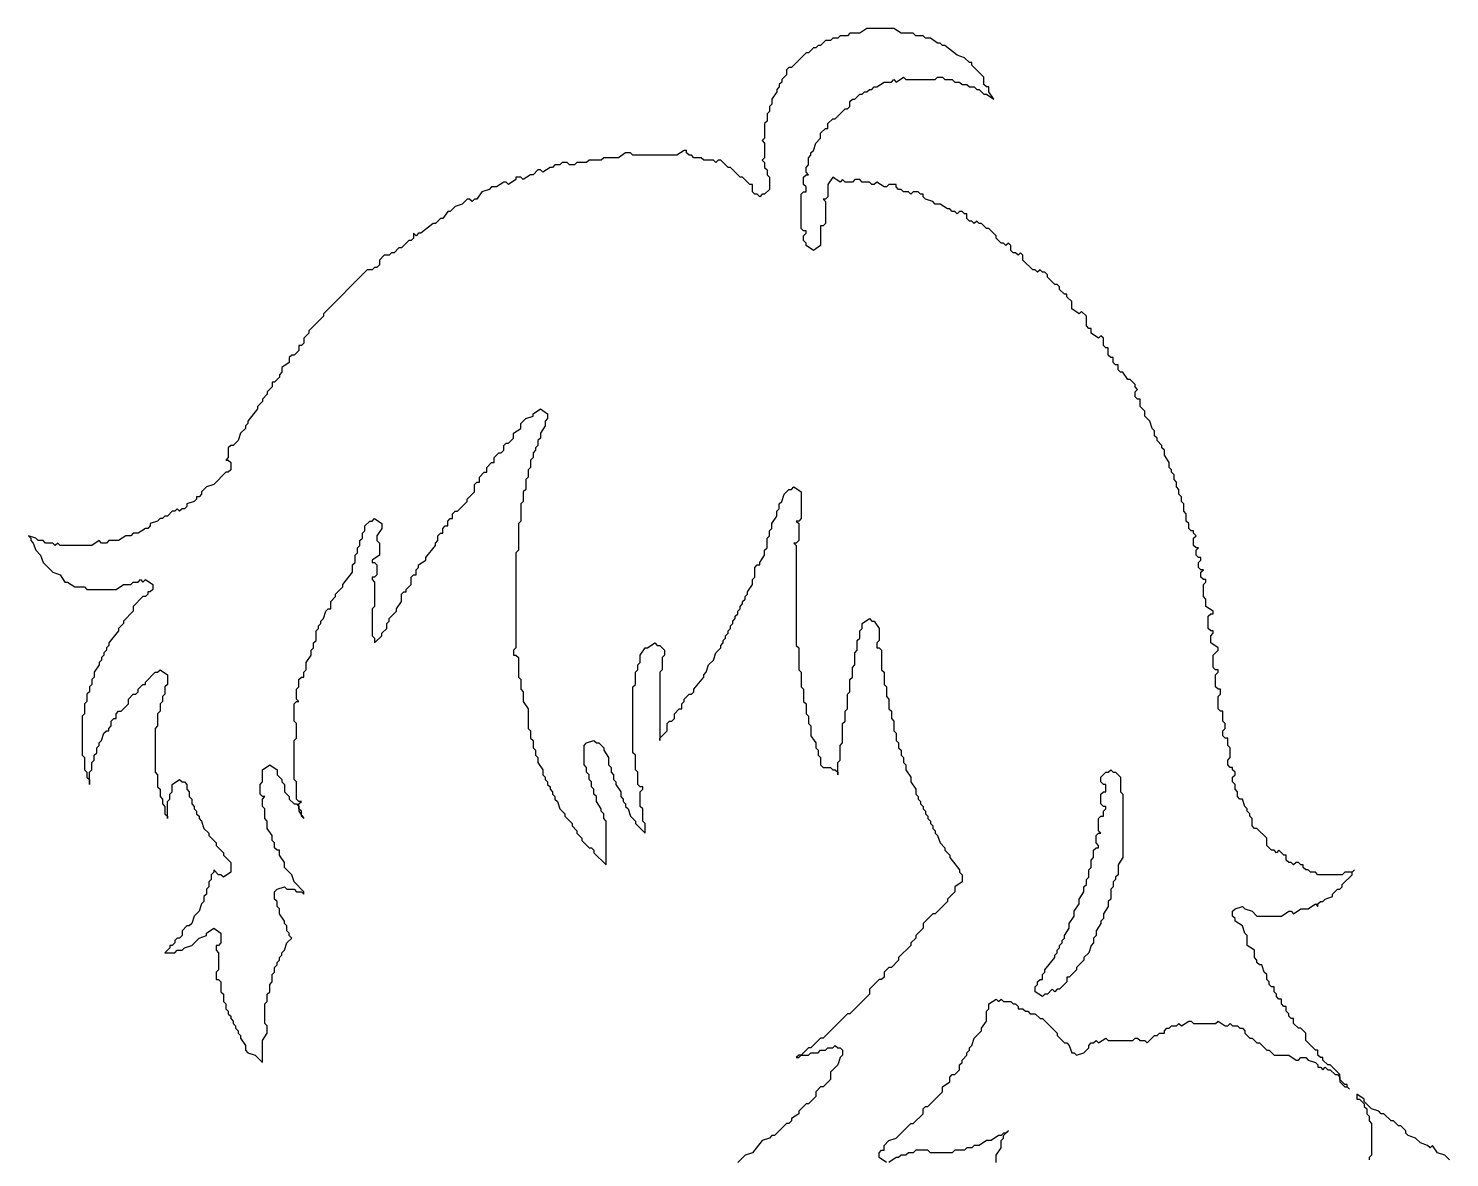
# Model space of a CAD drawing. Header units: millimetres. Extents: x 17.3 to 58, y 17.8 to 73.9.
# Drawn here: x 17.27 to 52.6, y 45.82 to 73.88 of the extents above; entities that cross this region are included whole.
import ezdxf

# ---------------------------------------------------------------- set-up
doc = ezdxf.new("R2010")
doc.units = ezdxf.units.MM
doc.layers.add('FILL_HAIR', color=7, linetype='Continuous')

msp = doc.modelspace()

# ---------------------------------------------------------------- linework, layer by layer
at = {"layer": 'FILL_HAIR'}
for points in [[(38.601, 45.697), (38.42, 45.818), (38.42, 45.939), (38.48, 46), (38.541, 46), (38.541, 46.121), (38.662, 46.242), (38.844, 46.303), (39.207, 46.667), (39.268, 46.667), (39.51, 46.909), (39.51, 47.03), (39.571, 47.091), (39.632, 47.091), (39.995, 47.455), (39.995, 47.576), (40.177, 47.697), (40.177, 47.818), (40.238, 47.879), (40.298, 47.879), (40.419, 48), (40.419, 48.121), (40.48, 48.182), (40.48, 48.242), (40.601, 48.364), (40.601, 48.424), (40.662, 48.485), (40.662, 48.545), (40.722, 48.606), (40.783, 48.788), (40.965, 48.97), (40.965, 49.03), (41.086, 49.212), (41.086, 49.455), (41.147, 49.515), (41.147, 49.636), (41.328, 49.758), (41.389, 49.697), (41.45, 49.758), (41.51, 49.697), (41.692, 49.697), (41.753, 49.636), (41.813, 49.636), (41.874, 49.576), (41.874, 49.515), (41.995, 49.515), (42.056, 49.455), (42.116, 49.455), (42.177, 49.394), (42.298, 49.394), (42.419, 49.273), (42.48, 49.273), (42.843, 48.909), (42.843, 48.848), (43.025, 48.667), (43.086, 48.667), (43.146, 48.606), (43.207, 48.424), (43.268, 48.424), (43.328, 48.364), (43.51, 48.424), (43.631, 48.545), (43.631, 48.606), (43.692, 48.667), (43.752, 48.667), (43.813, 48.727), (43.874, 48.667), (44.055, 48.788), (44.116, 48.727), (44.722, 48.727), (44.783, 48.788), (44.843, 48.788), (44.904, 48.727), (45.025, 48.727), (45.086, 48.667), (45.267, 48.848), (45.328, 48.848), (45.389, 48.909), (45.51, 48.909), (45.51, 48.97), (45.57, 49.03), (45.631, 49.03), (45.691, 49.091), (45.813, 49.091), (45.873, 49.152), (45.934, 49.091), (46.116, 49.212), (46.176, 49.212), (46.237, 49.152), (46.782, 49.152), (46.843, 49.212), (47.025, 49.091), (47.085, 49.091), (47.146, 49.152), (47.206, 49.091), (47.328, 49.091), (47.388, 49.03), (47.449, 49.03), (47.509, 48.97), (47.509, 48.909), (47.631, 48.788), (47.691, 48.788), (47.812, 48.667), (47.873, 48.667), (48.055, 48.485), (48.115, 48.485), (48.237, 48.364), (48.6, 48.364), (48.782, 48.242), (48.843, 48.242), (48.903, 48.303), (49.024, 48.303), (49.085, 48.242), (49.267, 48.182), (49.327, 48.121), (49.327, 48.061), (49.388, 48.061), (49.449, 48), (49.509, 48.061), (49.57, 48), (49.63, 48), (49.752, 47.879), (49.812, 47.879), (49.873, 47.818), (49.873, 47.697), (49.994, 47.576), (50.055, 47.576), (50.115, 47.515), (50.055, 47.576), (50.055, 47.636), (49.994, 47.636), (49.873, 47.758), (49.873, 47.879), (49.63, 48.121), (49.57, 48.121), (49.449, 48.242), (49.449, 48.303), (49.388, 48.303), (49.327, 48.364), (49.327, 48.485), (49.267, 48.485), (49.024, 48.727), (49.024, 48.909), (48.903, 49.03), (48.843, 49.03), (48.721, 49.152), (48.721, 49.273), (48.661, 49.273), (48.6, 49.333), (48.6, 49.394), (48.54, 49.455), (48.54, 49.576), (48.479, 49.576), (48.418, 49.636), (48.418, 49.758), (48.358, 49.758), (48.297, 49.818), (48.297, 49.879), (48.237, 49.939), (48.237, 50.061), (48.176, 50.061), (48.115, 50.121), (48.115, 50.182), (48.055, 50.242), (48.055, 50.364), (47.994, 50.424), (47.934, 50.606), (47.873, 50.606), (47.812, 50.667), (47.812, 50.727), (47.752, 50.788), (47.752, 50.97), (47.57, 51.091), (47.57, 51.333), (47.509, 51.394), (47.449, 51.576), (47.267, 51.697), (47.267, 51.758), (47.206, 51.818), (47.206, 51.939), (47.267, 52), (47.449, 52.061), (47.509, 52), (47.691, 51.939), (47.812, 51.818), (48.418, 51.818), (48.6, 51.939), (48.661, 51.939), (48.721, 51.879), (48.903, 52), (49.085, 52), (49.267, 52.121), (49.327, 52.061), (49.327, 52.121), (49.388, 52.182), (49.449, 52.182), (49.509, 52.242), (49.691, 52.303), (49.691, 52.364), (49.812, 52.485), (49.873, 52.485), (49.933, 52.545), (49.933, 52.606), (50.176, 52.848), (50.176, 52.909), (50.236, 52.97), (50.176, 52.909), (49.994, 52.909), (49.933, 52.848), (49.327, 52.848), (49.267, 52.909), (49.146, 52.909), (49.085, 52.97), (49.024, 52.97), (48.964, 53.03), (48.964, 53.091), (48.903, 53.091), (48.843, 53.152), (48.782, 53.152), (48.721, 53.091), (48.661, 53.152), (48.6, 53.152), (48.54, 53.212), (48.54, 53.333), (48.479, 53.333), (48.358, 53.455), (48.297, 53.394), (48.237, 53.455), (48.176, 53.455), (48.055, 53.576), (48.055, 53.758), (47.812, 54), (47.752, 54), (47.691, 54.061), (47.691, 54.242), (47.631, 54.303), (47.631, 54.364), (47.57, 54.424), (47.57, 54.485), (47.509, 54.545), (47.449, 54.727), (47.388, 54.727), (47.328, 54.788), (47.328, 54.909), (47.267, 54.97), (47.267, 55.091), (47.206, 55.152), (47.206, 55.273), (47.267, 55.333), (47.267, 55.394), (47.206, 55.455), (47.206, 55.515), (47.146, 55.515), (47.085, 55.576), (47.085, 55.697), (47.146, 55.758), (47.146, 56), (47.085, 56.061), (47.085, 56.242), (47.025, 56.242), (46.964, 56.303), (46.964, 56.424), (47.025, 56.485), (47.025, 56.606), (46.964, 56.667), (46.964, 56.909), (46.903, 56.909), (46.843, 56.97), (46.843, 57.273), (46.903, 57.333), (46.903, 57.455), (46.843, 57.455), (46.782, 57.515), (46.782, 57.818), (46.843, 57.879), (46.843, 57.939), (46.782, 57.939), (46.722, 58), (46.722, 58.303), (46.843, 58.424), (46.843, 58.485), (46.661, 58.606), (46.661, 58.788), (46.722, 58.848), (46.722, 58.909), (46.661, 58.909), (46.6, 58.97), (46.6, 59.273), (46.661, 59.333), (46.722, 59.333), (46.722, 59.394), (46.54, 59.515), (46.54, 59.697), (46.479, 59.758), (46.479, 60.061), (46.54, 60.121), (46.54, 60.182), (46.479, 60.182), (46.419, 60.242), (46.419, 60.364), (46.479, 60.424), (46.419, 60.424), (46.358, 60.485), (46.358, 60.606), (46.419, 60.667), (46.419, 60.727), (46.358, 60.727), (46.297, 60.788), (46.297, 60.909), (46.358, 60.97), (46.297, 60.97), (46.237, 61.03), (46.237, 61.212), (46.297, 61.273), (46.237, 61.333), (46.237, 61.394), (46.176, 61.394), (46.116, 61.455), (46.116, 61.576), (46.055, 61.636), (46.055, 61.818), (45.994, 61.879), (45.994, 62.061), (45.934, 62.121), (45.934, 62.242), (45.873, 62.303), (45.873, 62.424), (45.813, 62.485), (45.813, 62.606), (45.752, 62.667), (45.752, 62.788), (45.691, 62.848), (45.691, 62.909), (45.631, 62.97), (45.631, 63.091), (45.51, 63.273), (45.51, 63.394), (45.449, 63.455), (45.449, 63.515), (45.328, 63.636), (45.328, 63.697), (45.267, 63.758), (45.267, 63.879), (45.207, 63.939), (45.146, 64.121), (45.025, 64.242), (45.025, 64.364), (44.904, 64.485), (44.904, 64.667), (44.843, 64.667), (44.783, 64.727), (44.783, 64.848), (44.843, 64.909), (44.783, 64.97), (44.783, 65.03), (44.661, 65.152), (44.601, 65.152), (44.48, 65.333), (44.419, 65.333), (44.358, 65.394), (44.358, 65.515), (44.298, 65.515), (44.237, 65.576), (44.237, 65.697), (44.177, 65.697), (44.116, 65.758), (44.116, 65.939), (44.055, 65.939), (43.995, 66), (43.995, 66.182), (43.934, 66.242), (43.874, 66.182), (43.692, 66.303), (43.692, 66.424), (43.631, 66.424), (43.571, 66.485), (43.571, 66.727), (43.449, 66.848), (43.389, 66.788), (43.207, 66.909), (43.207, 67.091), (43.086, 67.212), (43.086, 67.273), (43.025, 67.273), (42.904, 67.394), (42.904, 67.455), (42.843, 67.515), (42.783, 67.515), (42.601, 67.697), (42.601, 67.758), (42.54, 67.818), (42.48, 67.818), (42.419, 67.879), (42.359, 67.818), (42.298, 67.879), (42.237, 67.879), (41.995, 68.121), (41.995, 68.242), (41.934, 68.303), (41.874, 68.242), (41.813, 68.303), (41.753, 68.303), (41.692, 68.364), (41.692, 68.485), (41.631, 68.545), (41.571, 68.485), (41.51, 68.545), (41.45, 68.545), (41.328, 68.667), (41.328, 68.727), (41.147, 68.909), (41.086, 68.909), (40.965, 69.03), (40.904, 69.03), (40.844, 69.091), (40.783, 69.03), (40.722, 69.091), (40.662, 69.091), (40.601, 69.152), (40.601, 69.273), (40.541, 69.273), (40.48, 69.333), (40.419, 69.333), (40.359, 69.273), (40.298, 69.333), (40.238, 69.333), (40.177, 69.394), (40.116, 69.394), (39.935, 69.515), (39.813, 69.515), (39.753, 69.576), (39.571, 69.636), (39.51, 69.697), (39.51, 69.758), (39.45, 69.758), (39.389, 69.818), (39.268, 69.818), (39.207, 69.758), (39.147, 69.818), (39.026, 69.818), (38.965, 69.879), (38.904, 69.879), (38.844, 69.939), (38.844, 70), (38.662, 70), (38.601, 69.939), (38.541, 69.939), (38.359, 70.061), (38.299, 70), (38.238, 70), (38.177, 70.061), (37.996, 70.061), (37.935, 70.121), (37.814, 70.121), (37.753, 70.061), (37.571, 70.061), (37.511, 70.121), (37.45, 70.061), (37.268, 70.182), (37.147, 70), (37.147, 69.697), (37.087, 69.636), (37.026, 69.636), (37.087, 69.576), (37.087, 69.03), (37.026, 68.97), (36.965, 68.97), (36.965, 68.485), (36.784, 68.364), (36.602, 68.485), (36.602, 68.545), (36.541, 68.606), (36.541, 68.727), (36.602, 68.788), (36.602, 68.848), (36.541, 68.848), (36.481, 68.909), (36.481, 69.758), (36.541, 69.818), (36.602, 69.818), (36.602, 69.939), (36.541, 70), (36.541, 70.182), (36.602, 70.242), (36.662, 70.242), (36.602, 70.303), (36.602, 70.424), (36.662, 70.485), (36.662, 70.667), (36.723, 70.727), (36.723, 70.788), (36.784, 70.848), (36.844, 71.03), (36.965, 71.152), (36.965, 71.273), (37.087, 71.394), (37.147, 71.394), (37.147, 71.515), (37.268, 71.636), (37.329, 71.636), (37.571, 71.879), (37.632, 71.879), (37.693, 71.939), (37.693, 72.061), (37.753, 72.121), (37.814, 72.121), (37.935, 72.242), (37.996, 72.242), (38.056, 72.303), (38.117, 72.303), (38.177, 72.364), (38.238, 72.364), (38.299, 72.424), (38.359, 72.424), (38.541, 72.545), (38.723, 72.545), (38.783, 72.606), (38.844, 72.545), (39.026, 72.667), (39.086, 72.606), (39.813, 72.606), (39.874, 72.667), (39.995, 72.667), (40.056, 72.606), (40.238, 72.606), (40.298, 72.545), (40.419, 72.545), (40.48, 72.485), (40.601, 72.485), (40.662, 72.424), (40.783, 72.424), (40.844, 72.364), (40.904, 72.364), (41.025, 72.242), (41.086, 72.242), (41.268, 72.121), (41.147, 72.303), (41.147, 72.424), (41.086, 72.424), (41.025, 72.485), (41.025, 72.667), (40.722, 72.97), (40.722, 73.03), (40.662, 73.03), (40.541, 73.152), (40.359, 73.212), (40.056, 73.455), (39.995, 73.455), (39.935, 73.515), (39.874, 73.515), (39.692, 73.636), (39.571, 73.636), (39.51, 73.697), (39.329, 73.697), (39.268, 73.758), (38.965, 73.758), (38.783, 73.879), (38.117, 73.879), (37.935, 73.758), (37.693, 73.758), (37.632, 73.697), (37.45, 73.697), (37.39, 73.636), (37.268, 73.636), (37.208, 73.576), (37.087, 73.576), (36.965, 73.455), (36.905, 73.455), (36.844, 73.394), (36.784, 73.394), (36.662, 73.273), (36.602, 73.273), (36.238, 72.909), (36.178, 72.909), (36.117, 72.848), (36.117, 72.727), (35.996, 72.606), (35.996, 72.545), (35.935, 72.485), (35.935, 72.424), (35.875, 72.364), (35.875, 72.303), (35.753, 72.121), (35.753, 72), (35.693, 71.939), (35.693, 71.818), (35.632, 71.758), (35.632, 71.576), (35.572, 71.515), (35.572, 71.152), (35.511, 71.091), (35.572, 71.03), (35.572, 70.667), (35.511, 70.606), (35.572, 70.545), (35.572, 70.424), (35.632, 70.364), (35.632, 70.242), (35.693, 70.182), (35.693, 69.879), (35.572, 69.758), (35.511, 69.758), (35.45, 69.697), (35.39, 69.758), (35.329, 69.758), (35.269, 69.818), (35.269, 70), (35.208, 70), (35.026, 70.182), (34.966, 70.182), (34.723, 70.424), (34.663, 70.424), (34.481, 70.606), (34.42, 70.606), (34.36, 70.545), (34.299, 70.606), (34.057, 70.606), (33.996, 70.667), (33.814, 70.667), (33.754, 70.727), (33.693, 70.727), (33.632, 70.788), (33.632, 70.848), (33.572, 70.848), (33.39, 70.727), (32.299, 70.727), (32.239, 70.788), (32.117, 70.788), (31.936, 70.667), (31.572, 70.667), (31.511, 70.606), (31.209, 70.606), (31.148, 70.545), (30.906, 70.545), (30.845, 70.485), (30.724, 70.485), (30.663, 70.545), (30.542, 70.545), (30.481, 70.485), (30.36, 70.485), (30.3, 70.424), (30.239, 70.424), (30.057, 70.303), (29.997, 70.364), (29.936, 70.364), (29.815, 70.242), (29.754, 70.242), (29.572, 70.121), (29.512, 70.182), (29.391, 70.182), (29.391, 70.121), (29.209, 70), (29.148, 70.061), (29.088, 70.061), (28.906, 69.939), (28.785, 69.939), (28.724, 69.879), (28.542, 69.818), (28.421, 69.636), (28.36, 69.636), (28.3, 69.576), (28.239, 69.636), (28.179, 69.636), (28.057, 69.515), (27.876, 69.455), (27.754, 69.333), (27.694, 69.333), (27.573, 69.152), (27.512, 69.152), (27.391, 69.03), (27.33, 69.03), (27.027, 68.788), (26.967, 68.788), (26.906, 68.727), (26.845, 68.788), (26.845, 68.667), (26.785, 68.606), (26.724, 68.606), (26.542, 68.424), (26.482, 68.424), (26.361, 68.303), (26.3, 68.303), (26.239, 68.242), (26.118, 68.242), (25.997, 68.121), (25.997, 68), (25.936, 67.939), (25.876, 67.939), (25.815, 67.879), (25.694, 67.879), (24.603, 66.788), (24.603, 66.727), (24.24, 66.364), (24.24, 66.303), (24.119, 66.182), (24.119, 66.061), (24.058, 66), (23.997, 66), (23.997, 65.879), (23.876, 65.758), (23.816, 65.758), (23.755, 65.697), (23.755, 65.576), (23.573, 65.455), (23.573, 65.333), (23.513, 65.273), (23.513, 65.212), (23.391, 65.091), (23.331, 65.091), (23.331, 64.97), (23.21, 64.848), (23.21, 64.788), (23.088, 64.667), (23.088, 64.606), (22.967, 64.485), (22.967, 64.424), (22.725, 64.121), (22.725, 64.061), (22.664, 64), (22.664, 63.939), (22.543, 63.818), (22.482, 63.636), (22.361, 63.515), (22.301, 63.515), (22.24, 63.455), (22.24, 63.212), (22.179, 63.152), (22.24, 63.152), (22.301, 63.091), (22.301, 62.909), (22.24, 62.848), (22.179, 62.848), (21.876, 62.545), (21.695, 62.485), (21.573, 62.364), (21.573, 62.303), (21.513, 62.242), (21.452, 62.242), (21.452, 62.182), (21.392, 62.121), (21.21, 62.061), (21.21, 62), (21.149, 61.939), (21.089, 61.939), (21.028, 61.879), (20.967, 61.939), (20.907, 61.879), (20.846, 61.879), (20.725, 61.758), (20.664, 61.758), (20.604, 61.697), (20.543, 61.697), (20.483, 61.636), (20.301, 61.576), (20.301, 61.515), (20.24, 61.455), (20.18, 61.455), (19.998, 61.333), (19.877, 61.333), (19.816, 61.273), (19.695, 61.273), (19.513, 61.152), (19.271, 61.152), (19.21, 61.091), (19.089, 61.091), (19.028, 61.152), (18.846, 61.03), (18.059, 61.03), (17.998, 61.091), (17.937, 61.03), (17.877, 61.091), (17.695, 61.091), (17.634, 61.152), (17.513, 61.152), (17.453, 61.212), (17.271, 61.273), (17.331, 61.212), (17.331, 61.152), (17.392, 61.091), (17.453, 60.909), (17.574, 60.788), (17.634, 60.606), (17.877, 60.364), (18.059, 60.303), (18.18, 60.121), (18.24, 60.121), (18.422, 60), (18.665, 60), (18.725, 59.939), (19.452, 59.939), (19.634, 60.061), (19.816, 60.061), (19.877, 60.121), (19.998, 60.121), (20.058, 60.182), (20.119, 60.121), (20.18, 60.182), (20.361, 60.061), (20.361, 59.939), (20.301, 59.879), (20.24, 59.879), (20.24, 59.818), (20.18, 59.758), (20.119, 59.758), (19.877, 59.515), (19.877, 59.394), (19.634, 59.152), (19.634, 59.091), (19.513, 58.97), (19.513, 58.909), (19.271, 58.606), (19.271, 58.545), (19.21, 58.485), (19.21, 58.424), (19.149, 58.364), (19.149, 58.303), (19.089, 58.242), (19.089, 58.182), (19.028, 58.121), (19.028, 58.061), (18.907, 57.879), (18.907, 57.758), (18.846, 57.697), (18.846, 57.576), (18.786, 57.515), (18.786, 57.394), (18.725, 57.333), (18.725, 57.152), (18.665, 57.091), (18.665, 56.848), (18.604, 56.788), (18.604, 55.818), (18.665, 55.758), (18.665, 55.455), (18.725, 55.394), (18.725, 55.273), (18.786, 55.212), (18.786, 55.091), (18.786, 55.394), (18.846, 55.455), (18.846, 55.636), (18.907, 55.697), (18.907, 55.818), (18.968, 55.879), (18.968, 56), (19.028, 56.061), (19.028, 56.121), (19.089, 56.182), (19.149, 56.364), (19.21, 56.424), (19.271, 56.424), (19.271, 56.485), (19.331, 56.545), (19.331, 56.667), (19.392, 56.727), (19.452, 56.727), (19.452, 56.848), (19.513, 56.909), (19.574, 56.909), (19.755, 57.091), (19.755, 57.212), (19.877, 57.333), (19.937, 57.333), (19.998, 57.394), (19.998, 57.455), (20.119, 57.576), (20.18, 57.576), (20.18, 57.636), (20.422, 57.879), (20.483, 57.879), (20.543, 57.939), (20.725, 57.818), (20.725, 57.576), (20.664, 57.515), (20.664, 57.333), (20.604, 57.273), (20.604, 57.152), (20.543, 57.091), (20.543, 56.909), (20.483, 56.848), (20.483, 56.545), (20.422, 56.485), (20.422, 55.394), (20.483, 55.333), (20.483, 55.03), (20.543, 54.97), (20.543, 54.788), (20.604, 54.727), (20.604, 54.606), (20.664, 54.545), (20.664, 54.364), (20.725, 54.303), (20.725, 54.242), (20.725, 54.667), (20.786, 54.727), (20.786, 54.848), (20.846, 54.909), (20.846, 55.091), (21.028, 55.212), (21.089, 55.152), (21.149, 55.152), (21.21, 55.091), (21.21, 54.97), (21.27, 54.909), (21.27, 54.788), (21.331, 54.727), (21.331, 54.606), (21.392, 54.545), (21.392, 54.485), (21.452, 54.424), (21.452, 54.364), (21.513, 54.303), (21.513, 54.242), (21.573, 54.182), (21.634, 54), (21.755, 53.879), (21.755, 53.818), (21.937, 53.636), (21.937, 53.576), (22.119, 53.394), (22.119, 53.333), (22.301, 53.152), (22.301, 52.909), (22.119, 52.788), (22.058, 52.848), (21.998, 52.848), (21.876, 52.97), (21.876, 52.909), (21.816, 52.848), (21.816, 52.727), (21.755, 52.667), (21.755, 52.545), (21.695, 52.485), (21.695, 52.364), (21.634, 52.303), (21.634, 52.182), (21.573, 52.121), (21.513, 51.939), (21.392, 51.818), (21.331, 51.636), (21.27, 51.576), (21.21, 51.576), (21.089, 51.455), (21.089, 51.333), (21.028, 51.273), (20.967, 51.273), (20.907, 51.212), (20.907, 51.152), (20.846, 51.091), (20.786, 51.091), (20.786, 51.03), (20.664, 50.909), (20.907, 50.909), (20.967, 50.97), (21.089, 50.97), (21.149, 51.03), (21.331, 51.091), (21.513, 51.273), (21.695, 51.333), (21.695, 51.394), (21.876, 51.515), (22.058, 51.394), (22.058, 51.152), (21.998, 51.091), (21.937, 51.091), (21.937, 50.97), (21.998, 50.909), (21.998, 50.485), (21.937, 50.424), (21.937, 50.242), (21.998, 50.242), (22.058, 50.182), (22.058, 49.939), (22.119, 49.879), (22.119, 49.697), (22.179, 49.636), (22.179, 49.515), (22.24, 49.455), (22.24, 49.394), (22.301, 49.333), (22.301, 49.273), (22.361, 49.212), (22.361, 49.152), (22.422, 49.091), (22.422, 49.03), (22.482, 48.97), (22.482, 48.909), (22.543, 48.848), (22.543, 48.788), (22.664, 48.606), (22.664, 48.485), (22.725, 48.424), (22.907, 48.364), (23.088, 48.182), (23.088, 48.727), (23.21, 48.909), (23.21, 49.091), (23.149, 49.152), (23.149, 49.636), (23.21, 49.697), (23.21, 49.879), (23.27, 49.939), (23.27, 50.121), (23.331, 50.182), (23.331, 50.364), (23.391, 50.424), (23.391, 50.545), (23.452, 50.606), (23.452, 50.667), (23.513, 50.727), (23.513, 50.788), (23.573, 50.848), (23.573, 50.909), (23.634, 50.97), (23.694, 51.152), (23.816, 51.273), (23.755, 51.333), (23.755, 51.394), (23.694, 51.455), (23.694, 51.576), (23.634, 51.636), (23.634, 51.697), (23.513, 51.879), (23.513, 52), (23.452, 52.061), (23.452, 52.182), (23.391, 52.242), (23.391, 52.424), (23.452, 52.485), (23.634, 52.545), (23.694, 52.485), (23.876, 52.485), (23.937, 52.424), (24.058, 52.424), (24.119, 52.364), (24.119, 52.424), (23.876, 52.667), (23.816, 52.848), (23.634, 53.03), (23.634, 53.152), (23.513, 53.333), (23.513, 53.455), (23.452, 53.455), (23.391, 53.515), (23.391, 53.636), (23.331, 53.697), (23.331, 53.818), (23.21, 54), (23.21, 54.182), (23.149, 54.242), (23.149, 54.485), (23.088, 54.545), (23.088, 54.727), (23.149, 54.788), (23.088, 54.788), (23.028, 54.848), (23.028, 55.091), (23.088, 55.152), (23.088, 55.455), (23.27, 55.576), (23.452, 55.455), (23.452, 55.333), (23.573, 55.212), (23.573, 55.152), (23.634, 55.091), (23.634, 54.909), (23.755, 54.788), (23.755, 54.727), (23.876, 54.606), (23.937, 54.606), (23.997, 54.545), (23.997, 54.424), (24.119, 54.242), (24.058, 54.303), (24.058, 54.424), (23.997, 54.485), (23.997, 54.606), (24.058, 54.667), (23.997, 54.667), (23.937, 54.727), (23.937, 55.152), (23.876, 55.212), (23.876, 56.182), (23.937, 56.242), (23.937, 56.606), (23.876, 56.667), (23.876, 57.091), (23.937, 57.152), (23.997, 57.152), (23.937, 57.212), (23.937, 57.455), (23.997, 57.515), (23.997, 57.697), (24.058, 57.758), (24.119, 57.758), (24.119, 57.879), (24.179, 57.939), (24.179, 58.121), (24.3, 58.303), (24.3, 58.424), (24.361, 58.485), (24.361, 58.606), (24.421, 58.667), (24.421, 58.909), (24.482, 58.97), (24.482, 59.03), (24.543, 59.091), (24.543, 59.152), (24.603, 59.212), (24.664, 59.394), (24.724, 59.455), (24.785, 59.455), (24.785, 59.636), (24.906, 59.758), (24.906, 59.818), (25.088, 60), (25.088, 60.061), (25.33, 60.364), (25.33, 60.545), (25.391, 60.606), (25.391, 60.788), (25.452, 60.848), (25.452, 60.97), (25.512, 61.03), (25.512, 61.152), (25.573, 61.212), (25.573, 61.333), (25.633, 61.394), (25.633, 61.515), (25.755, 61.636), (25.815, 61.636), (25.876, 61.697), (26.058, 61.576), (26.058, 61.455), (25.936, 61.273), (25.936, 61.152), (25.997, 61.091), (25.997, 60.788), (25.815, 60.667), (25.815, 60.606), (25.876, 60.606), (25.936, 60.545), (25.936, 60.303), (25.876, 60.242), (25.815, 60.242), (25.815, 60.182), (25.876, 60.121), (25.876, 59.515), (25.815, 59.455), (25.815, 58.788), (25.876, 58.727), (25.876, 58.606), (26.058, 58.788), (26.058, 58.848), (26.179, 58.97), (26.179, 59.091), (26.239, 59.152), (26.239, 59.212), (26.421, 59.394), (26.421, 59.455), (26.542, 59.636), (26.542, 59.818), (26.603, 59.879), (26.664, 59.879), (26.664, 59.939), (26.785, 60.061), (26.785, 60.242), (26.845, 60.303), (26.906, 60.303), (26.906, 60.424), (26.967, 60.485), (26.967, 60.545), (27.148, 60.667), (27.148, 60.727), (27.391, 61.03), (27.391, 61.091), (27.451, 61.152), (27.451, 61.273), (27.512, 61.333), (27.573, 61.333), (27.573, 61.455), (27.633, 61.515), (27.694, 61.515), (27.694, 61.636), (27.754, 61.697), (27.815, 61.697), (27.815, 61.818), (27.876, 61.879), (27.936, 61.879), (28.179, 62.121), (28.179, 62.182), (28.36, 62.364), (28.36, 62.545), (28.421, 62.606), (28.482, 62.606), (28.482, 62.727), (28.603, 62.848), (28.663, 62.848), (28.663, 62.97), (28.785, 63.091), (28.845, 63.091), (28.845, 63.212), (28.966, 63.333), (29.027, 63.333), (29.088, 63.394), (29.088, 63.515), (29.148, 63.576), (29.209, 63.576), (29.33, 63.697), (29.33, 63.818), (29.512, 63.939), (29.512, 64.061), (29.633, 64.182), (29.815, 64.242), (29.815, 64.303), (29.997, 64.424), (30.178, 64.303), (30.178, 64.182), (30.118, 64.121), (30.118, 64), (29.997, 63.818), (29.997, 63.697), (29.936, 63.636), (29.936, 63.515), (29.875, 63.455), (29.875, 63.394), (29.815, 63.333), (29.815, 63.212), (29.754, 63.152), (29.754, 62.97), (29.694, 62.909), (29.694, 62.727), (29.633, 62.667), (29.633, 62.424), (29.572, 62.364), (29.572, 62.121), (29.512, 62.061), (29.512, 61.636), (29.451, 61.576), (29.451, 60.909), (29.391, 60.848), (29.391, 58.485), (29.33, 58.424), (29.33, 58.303), (29.391, 58.303), (29.451, 58.242), (29.451, 57.758), (29.512, 57.697), (29.512, 57.455), (29.572, 57.394), (29.572, 57.152), (29.694, 56.97), (29.694, 56.485), (29.754, 56.424), (29.754, 56.242), (29.815, 56.182), (29.815, 56), (29.875, 55.939), (29.875, 55.818), (29.936, 55.758), (29.936, 55.636), (30.057, 55.455), (30.057, 55.333), (30.118, 55.273), (30.118, 55.212), (30.178, 55.152), (30.178, 55.091), (30.239, 55.03), (30.239, 54.97), (30.3, 54.909), (30.3, 54.848), (30.36, 54.788), (30.36, 54.727), (30.421, 54.667), (30.481, 54.485), (30.603, 54.364), (30.603, 54.303), (30.784, 54.121), (30.784, 54.061), (30.906, 53.939), (30.906, 53.879), (31.027, 53.758), (31.027, 53.697), (31.209, 53.515), (31.269, 53.515), (31.33, 53.455), (31.33, 53.394), (31.633, 53.091), (31.633, 54.182), (31.572, 54.242), (31.572, 54.364), (31.511, 54.424), (31.511, 54.485), (31.39, 54.667), (31.39, 54.788), (31.33, 54.848), (31.33, 54.97), (31.269, 55.03), (31.269, 55.152), (31.209, 55.212), (31.209, 55.333), (31.148, 55.394), (31.148, 55.515), (31.087, 55.576), (31.087, 56.061), (31.148, 56.121), (31.33, 56.182), (31.39, 56.121), (31.451, 56.121), (31.572, 56), (31.572, 55.939), (31.693, 55.758), (31.693, 55.576), (31.754, 55.515), (31.754, 55.394), (31.814, 55.333), (31.814, 55.212), (31.875, 55.152), (31.875, 55.091), (31.996, 54.909), (31.996, 54.788), (32.057, 54.727), (32.057, 54.667), (32.117, 54.606), (32.117, 54.545), (32.178, 54.485), (32.239, 54.303), (32.36, 54.182), (32.36, 54.121), (32.602, 53.879), (32.602, 54.121), (32.542, 54.182), (32.542, 54.485), (32.481, 54.545), (32.481, 54.909), (32.542, 54.97), (32.542, 55.03), (32.481, 55.03), (32.42, 55.091), (32.42, 55.394), (32.36, 55.455), (32.36, 55.818), (32.299, 55.879), (32.299, 57.515), (32.36, 57.576), (32.36, 57.879), (32.42, 57.939), (32.42, 58.061), (32.481, 58.121), (32.481, 58.303), (32.602, 58.485), (32.663, 58.485), (32.845, 58.606), (32.905, 58.545), (32.966, 58.545), (33.087, 58.424), (33.087, 58.303), (33.026, 58.242), (33.026, 57.939), (32.966, 57.879), (32.966, 56.182), (32.966, 56.242), (33.148, 56.424), (33.148, 56.606), (33.208, 56.667), (33.269, 56.667), (33.329, 56.727), (33.329, 56.848), (33.451, 56.97), (33.511, 56.97), (33.511, 57.091), (33.572, 57.152), (33.572, 57.212), (33.693, 57.333), (33.754, 57.333), (33.814, 57.394), (33.814, 57.455), (34.057, 57.758), (34.057, 57.818), (34.117, 57.879), (34.178, 58.061), (34.299, 58.182), (34.36, 58.364), (34.481, 58.485), (34.481, 58.545), (34.541, 58.606), (34.541, 58.667), (34.602, 58.727), (34.602, 58.788), (34.663, 58.848), (34.663, 58.909), (34.723, 58.97), (34.723, 59.03), (34.784, 59.091), (34.784, 59.152), (34.844, 59.212), (34.844, 59.273), (34.905, 59.333), (34.905, 59.394), (34.966, 59.455), (34.966, 59.515), (35.026, 59.576), (35.026, 59.636), (35.087, 59.697), (35.087, 59.758), (35.147, 59.818), (35.147, 59.879), (35.269, 60.061), (35.269, 60.182), (35.329, 60.242), (35.329, 60.485), (35.39, 60.545), (35.45, 60.545), (35.45, 60.606), (35.572, 60.788), (35.572, 60.909), (35.632, 60.97), (35.632, 61.212), (35.693, 61.273), (35.693, 61.394), (35.753, 61.455), (35.753, 61.576), (35.875, 61.758), (35.875, 61.879), (35.935, 61.939), (35.935, 62.061), (35.996, 62.121), (36.056, 62.303), (36.178, 62.424), (36.238, 62.424), (36.299, 62.485), (36.481, 62.364), (36.481, 61.697), (36.42, 61.636), (36.359, 61.636), (36.42, 61.576), (36.42, 61.152), (36.359, 61.091), (36.299, 61.091), (36.359, 61.03), (36.359, 58.545), (36.42, 58.485), (36.42, 57.939), (36.481, 57.879), (36.481, 57.515), (36.541, 57.455), (36.541, 57.152), (36.602, 57.091), (36.602, 56.848), (36.662, 56.788), (36.662, 56.606), (36.723, 56.545), (36.723, 56.303), (36.844, 56.121), (36.844, 56), (36.905, 55.939), (36.905, 55.818), (36.965, 55.758), (36.965, 55.576), (37.026, 55.515), (37.208, 55.515), (37.268, 55.455), (37.329, 55.455), (37.39, 55.394), (37.39, 55.333), (37.39, 55.636), (37.45, 55.697), (37.45, 56.061), (37.511, 56.121), (37.511, 56.606), (37.571, 56.667), (37.571, 56.909), (37.632, 56.97), (37.632, 57.333), (37.693, 57.394), (37.693, 57.697), (37.753, 57.758), (37.753, 58), (37.814, 58.061), (37.814, 58.364), (37.874, 58.424), (37.874, 58.667), (37.935, 58.727), (37.935, 58.909), (37.996, 58.97), (37.996, 59.091), (38.177, 59.212), (38.238, 59.152), (38.299, 59.152), (38.42, 58.97), (38.42, 58.667), (38.359, 58.606), (38.359, 58.485), (38.42, 58.485), (38.48, 58.424), (38.48, 57.939), (38.541, 57.879), (38.541, 57.576), (38.601, 57.515), (38.601, 57.273), (38.662, 57.212), (38.662, 56.97), (38.723, 56.909), (38.723, 56.727), (38.783, 56.667), (38.783, 56.424), (38.844, 56.364), (38.844, 56.182), (38.904, 56.121), (38.904, 56), (38.965, 55.939), (38.965, 55.818), (39.026, 55.758), (39.026, 55.636), (39.086, 55.576), (39.086, 55.455), (39.207, 55.273), (39.207, 55.152), (39.329, 54.97), (39.329, 54.848), (39.389, 54.788), (39.389, 54.727), (39.45, 54.667), (39.45, 54.606), (39.51, 54.545), (39.51, 54.485), (39.571, 54.424), (39.571, 54.364), (39.632, 54.303), (39.632, 54.242), (39.692, 54.182), (39.692, 54.121), (39.753, 54.061), (39.753, 54), (39.813, 53.939), (39.813, 53.879), (39.874, 53.818), (39.935, 53.636), (40.056, 53.515), (40.056, 53.455), (40.177, 53.333), (40.177, 53.273), (40.419, 52.97), (40.419, 52.909), (40.48, 52.848), (40.48, 52.667), (40.298, 52.545), (40.298, 52.424), (40.116, 52.242), (40.116, 52.182), (39.813, 51.879), (39.753, 51.879), (39.51, 51.636), (39.51, 51.515), (39.329, 51.333), (39.329, 51.273), (39.207, 51.152), (39.207, 51.091), (38.904, 50.788), (38.904, 50.727), (38.723, 50.545), (38.662, 50.545), (38.541, 50.424), (38.541, 50.303), (38.48, 50.242), (38.42, 50.242), (38.177, 50), (38.177, 49.879), (37.693, 49.394), (37.632, 49.394), (37.026, 48.788), (36.965, 48.788), (36.723, 48.545), (36.662, 48.545), (36.481, 48.364), (36.42, 48.364), (36.359, 48.303), (36.42, 48.303), (36.481, 48.364), (36.662, 48.364), (36.723, 48.424), (36.905, 48.424), (36.965, 48.485), (37.087, 48.485), (37.147, 48.545), (37.268, 48.545), (37.329, 48.606), (37.39, 48.545), (37.45, 48.545), (37.511, 48.485), (37.511, 48.364), (37.45, 48.303), (37.39, 48.121), (37.208, 47.939), (37.208, 47.758), (37.026, 47.576), (36.965, 47.576), (36.844, 47.455), (36.844, 47.333), (36.662, 47.152), (36.602, 47.152), (36.42, 46.97), (36.42, 46.909), (36.238, 46.788), (36.238, 46.727), (36.178, 46.667), (36.117, 46.667), (35.814, 46.364), (35.753, 46.364), (35.693, 46.303), (35.511, 46.242), (35.269, 45.939), (35.087, 45.879), (34.905, 45.697)], [(52.6, 45.758), (52.479, 45.879), (52.297, 45.939), (52.176, 46.121), (52.115, 46.061), (52.054, 46.121), (51.873, 46.182), (51.751, 46.303), (51.57, 46.364), (51.509, 46.424), (51.509, 46.485), (51.388, 46.606), (51.327, 46.606), (51.206, 46.727), (51.145, 46.727), (50.964, 46.909), (50.903, 46.909), (50.842, 46.97), (50.661, 47.03), (50.479, 47.212), (50.479, 47.273), (50.297, 47.394), (50.297, 47.273), (50.358, 47.273), (50.479, 47.152), (50.479, 47.091), (50.539, 47.03), (50.539, 46.909), (50.6, 46.848), (50.6, 46.727), (50.661, 46.667), (50.661, 45.879), (50.6, 45.818), (50.6, 45.758)], [(41.328, 45.697), (41.328, 45.879), (41.45, 46.061), (41.45, 46.242), (41.51, 46.303), (41.51, 46.364), (41.631, 46.485), (41.571, 46.424), (41.51, 46.424), (41.45, 46.364), (41.389, 46.364), (41.207, 46.242), (41.086, 46.242), (40.904, 46.121), (40.783, 46.121), (40.722, 46.061), (40.601, 46.061), (40.541, 46), (40.298, 46), (40.238, 45.939), (39.692, 45.939), (39.632, 46), (39.329, 46), (39.268, 45.939), (39.147, 45.939), (39.086, 45.879), (38.965, 45.879), (38.904, 45.818), (38.844, 45.818), (38.662, 45.697)]]:
    msp.add_lwpolyline(points, dxfattribs=at)
msp.add_lwpolyline([(44.177, 55.455), (44.237, 55.394), (44.298, 55.394), (44.419, 55.273), (44.419, 54.909), (44.48, 54.848), (44.48, 53.273), (44.358, 53.091), (44.358, 52.848), (44.298, 52.788), (44.298, 52.727), (44.237, 52.667), (44.237, 52.545), (44.177, 52.485), (44.177, 52.242), (44.116, 52.182), (44.116, 52.061), (43.995, 51.879), (43.995, 51.758), (43.934, 51.697), (43.934, 51.636), (43.813, 51.455), (43.813, 51.333), (43.752, 51.273), (43.752, 51.152), (43.692, 51.091), (43.631, 50.909), (43.51, 50.788), (43.51, 50.727), (43.328, 50.545), (43.328, 50.485), (43.146, 50.303), (43.086, 50.303), (43.086, 50.182), (42.904, 50), (42.843, 50), (42.783, 49.939), (42.722, 50), (42.601, 49.879), (42.54, 49.879), (42.48, 49.818), (42.298, 49.939), (42.298, 50.061), (42.359, 50.121), (42.359, 50.182), (42.419, 50.242), (42.48, 50.242), (42.48, 50.364), (42.54, 50.424), (42.54, 50.485), (42.783, 50.788), (42.783, 50.848), (42.843, 50.909), (42.843, 50.97), (42.904, 51.03), (42.904, 51.091), (42.965, 51.152), (42.965, 51.212), (43.025, 51.273), (43.025, 51.333), (43.146, 51.515), (43.146, 51.636), (43.268, 51.818), (43.268, 51.939), (43.389, 52.121), (43.389, 52.242), (43.51, 52.424), (43.51, 52.545), (43.571, 52.606), (43.571, 52.727), (43.631, 52.788), (43.631, 52.97), (43.692, 53.03), (43.692, 53.212), (43.752, 53.273), (43.752, 53.455), (43.813, 53.515), (43.874, 53.515), (43.874, 53.576), (43.813, 53.636), (43.813, 53.818), (43.874, 53.879), (43.934, 53.879), (43.874, 53.939), (43.874, 54.242), (43.934, 54.303), (43.995, 54.303), (43.995, 54.424), (44.055, 54.485), (44.055, 54.545), (43.995, 54.545), (43.934, 54.606), (43.934, 54.848), (43.995, 54.909), (44.055, 54.909), (44.055, 55.091), (43.995, 55.091), (43.934, 55.152), (43.934, 55.273), (44.055, 55.394), (44.116, 55.394)], close=True, dxfattribs=at)

doc.saveas('drawing.dxf')
